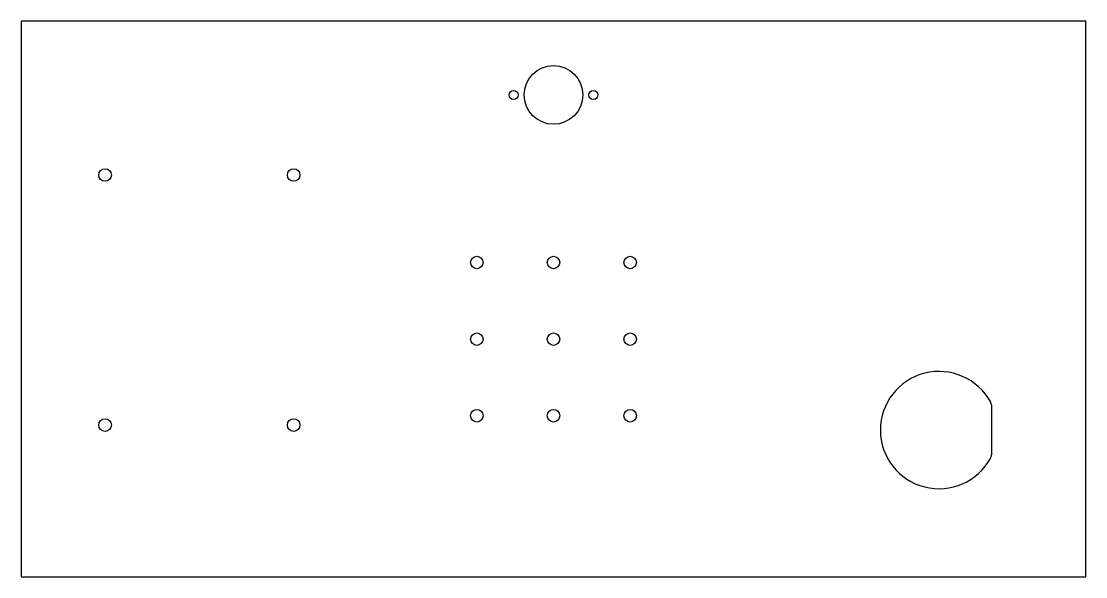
# Model space of a CAD drawing. Header units: millimetres. Extents: x 0 to 254, y 0 to 133.
import ezdxf

# ---------------------------------------------------------------- set-up
doc = ezdxf.new("R2010")
doc.units = ezdxf.units.MM
doc.layers.add('Contour', color=7, linetype='CONTINUOUS')

msp = doc.modelspace()

# ---------------------------------------------------------------- linework, layer by layer
at = {"layer": 'Contour', "color": 7, "linetype": 'CONTINUOUS'}
for p, q in [((254, 132.59), (0, 132.59)), ((0, 132.59), (0, 132.59)), ((0, 132.59), (0, 0)), ((254, 0), (254, 132.59)), ((254, 132.59), (254, 132.59)), ((231.5, 40.937), (231.5, 29.063)), ((0, 0), (0, 0)), ((0, 0), (254, 0)), ((254, 0), (254, 0))]:
    msp.add_line(p, q, dxfattribs=at)
for centre, radius in [((127, 115), 7), ((117.5, 115), 1.1), ((136.5, 115), 1.1), ((20, 95.89), 1.5), ((65, 95.895), 1.5), ((108.71, 75), 1.5), ((127, 75), 1.5), ((145.29, 75), 1.5), ((108.71, 56.71), 1.5), ((127, 56.71), 1.5), ((145.29, 56.71), 1.5), ((108.71, 38.42), 1.5), ((127, 38.42), 1.5), ((145.29, 38.42), 1.5), ((20, 36.2), 1.5), ((65, 36.205), 1.5)]:
    msp.add_circle(centre, radius, dxfattribs=at)
for centre, radius, start, end in [((219, 35), 14, 28.35896, -28.35896), ((230, 40.938), 1.5, 359.9618, 28.34215), ((230, 29.062), 1.5, 331.65785, 0.0382)]:
    msp.add_arc(centre, radius, start, end, dxfattribs=at)

doc.saveas('drawing.dxf')
